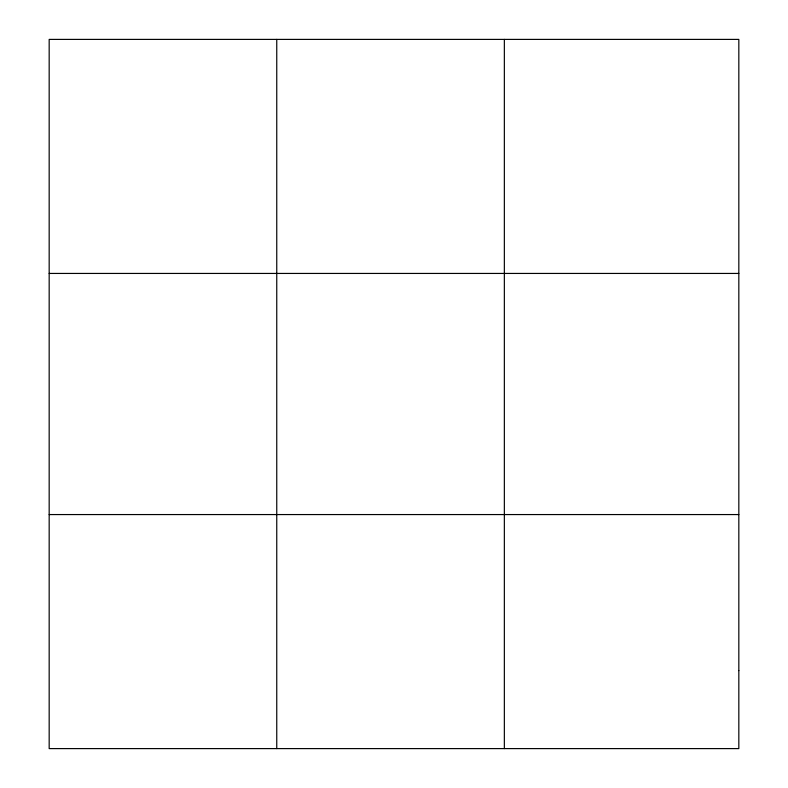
<?xml version="1.0" encoding="UTF-8"?>
<svg xmlns="http://www.w3.org/2000/svg" width="788" height="788" viewBox="0 0 788 788"><rect width="100%" height="100%" fill="white"/><g stroke="black" fill="none" stroke-linecap="round" stroke-linejoin="round"><path stroke-width="1.18" d="M276.755 39.4L276.755 748.6M504.35 39.4L504.35 748.6M49.171 273.436L738.829 273.436M49.171 514.564L738.829 514.564M738.829 670.588L738.829 748.6L49.171 748.6L49.171 39.4L738.829 39.4L738.829 670.588"/></g></svg>
